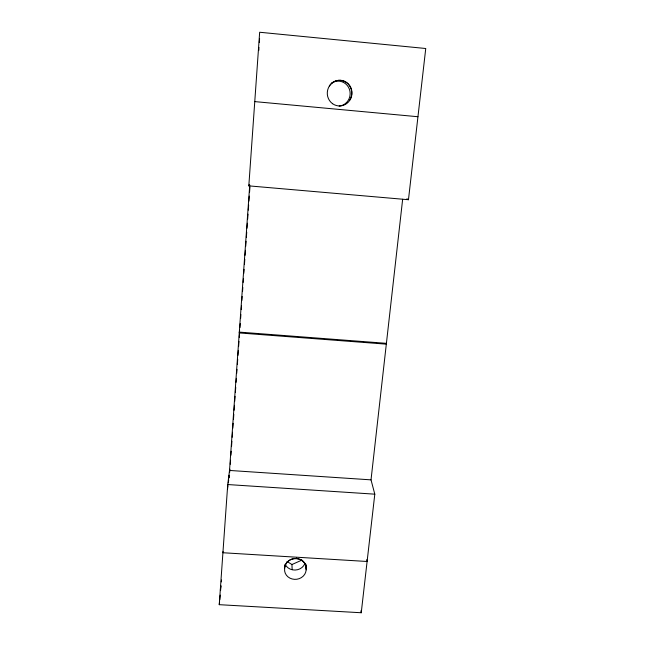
<?xml version="1.0" encoding="UTF-8"?>
<svg xmlns="http://www.w3.org/2000/svg" width="645" height="645" viewBox="0 0 645 645"><rect width="100%" height="100%" fill="white"/><g stroke="black" fill="none" stroke-linecap="round" stroke-linejoin="round"><path stroke-width="0.97" d="M305.786 564.077A10.78 9.756 -5.2 0 1 306.198 567.705L306.109 570.261A10.804 9.764 -5.2 0 1 294.442 579.347A10.804 9.764 -5.2 0 1 284.59 568.979L284.751 567.6A10.804 9.772 -5.2 0 1 296.426 558.457L296.41 558.022M402.649 199.257L371.02 479.856L374.801 494.167L361.24 612.75L219.252 604.679L227.733 484.548L229.523 470.447L249.744 184.938M248.817 185.865L259.661 32.25L425.748 48.504L408.462 199.724L248.817 185.865L249.349 184.397M220.259 595.085L219.8 599.85M220.59 590.409L220.921 585.725L220.364 590.199M258.967 47.432L258.766 50.358L258.516 49.351M259.314 42.554L259.596 38.652M229.152 477.203L229.289 475.22L228.927 478.09M229.709 472.221L229.926 469.221M230.281 464.231L230.563 460.232M230.918 455.241L231.2 451.242M231.555 446.251L231.91 441.253M232.192 437.262L232.547 432.263M232.829 428.264L233.184 423.273M233.466 419.274L233.821 414.284M234.103 410.284L234.458 405.294M234.74 401.295L235.094 396.304M235.377 392.305L235.731 387.314M236.086 382.316L236.368 378.317M236.723 373.326L237.005 369.327M237.36 364.336L237.715 359.338M237.997 355.347L238.352 350.348M238.634 346.357L238.989 341.358M239.279 337.359L239.626 332.369M239.972 327.555L240.254 323.54M240.609 318.525L240.899 314.51M241.254 309.495L241.536 305.48M241.891 300.457L242.173 296.45M242.536 291.427L242.818 287.412M243.173 282.397L243.455 278.382M243.81 273.367L244.1 269.352M244.455 264.337L244.81 259.314M245.092 255.299L245.447 250.284M245.737 246.269L246.092 241.254M246.374 237.239L246.729 232.224M247.019 228.209L247.374 223.186M247.656 219.179L248.011 214.156M248.301 210.141L248.656 205.126M248.938 201.111L249.292 196.096M249.575 192.081L249.938 187.066M219.252 604.679L219.582 601.785M221.316 581.903L221.533 579.976M223.057 551.588L222.92 552.741L367.102 561.481L366.739 559.707M227.483 489.555L227.967 485.733M228.33 482.863L228.693 480.001M239.609 330.337L239.263 332.933L386.315 344.148M306.053 568.64L306.069 568.576A10.771 9.748 -5.2 0 0 296.474 558.691A10.771 9.748 -5.2 0 0 284.703 566.858M306.141 569.825L306.278 568.89A10.804 9.772 -5.2 0 0 296.426 558.457M286.985 561.472L291.951 564.52L301.941 560.094M227.733 484.548L374.801 494.167M229.523 470.447L371.02 479.856M239.319 332.111L386.403 343.342M254.823 101.612L417.944 116.729M406.898 198.733L408.462 199.724M360.902 610.807L361.24 612.75M291.951 564.52L292.137 569.43M284.711 567.302L284.727 568.043M284.727 566.423A10.78 9.756 -5.2 0 1 285.066 564.657M304.819 563.722A10.586 9.594 -5.2 0 1 295.104 570.051A10.586 9.594 -5.2 0 1 285.179 564.31M331.433 83.253A12.529 12.045 -85.7 0 1 349.477 89.429A12.529 12.045 -85.7 0 1 339.165 106.111M329.321 85.97A12.787 12.287 -85.5 0 1 346.47 82.576A12.787 12.287 -85.5 0 1 349.509 100.41M332.578 103.716A12.827 12.319 -85.5 0 0 349.735 100.37A12.827 12.319 -85.5 0 0 346.679 82.479A12.827 12.319 -85.5 0 0 329.482 85.882A12.827 12.319 -85.5 0 0 332.578 103.716"/></g></svg>
